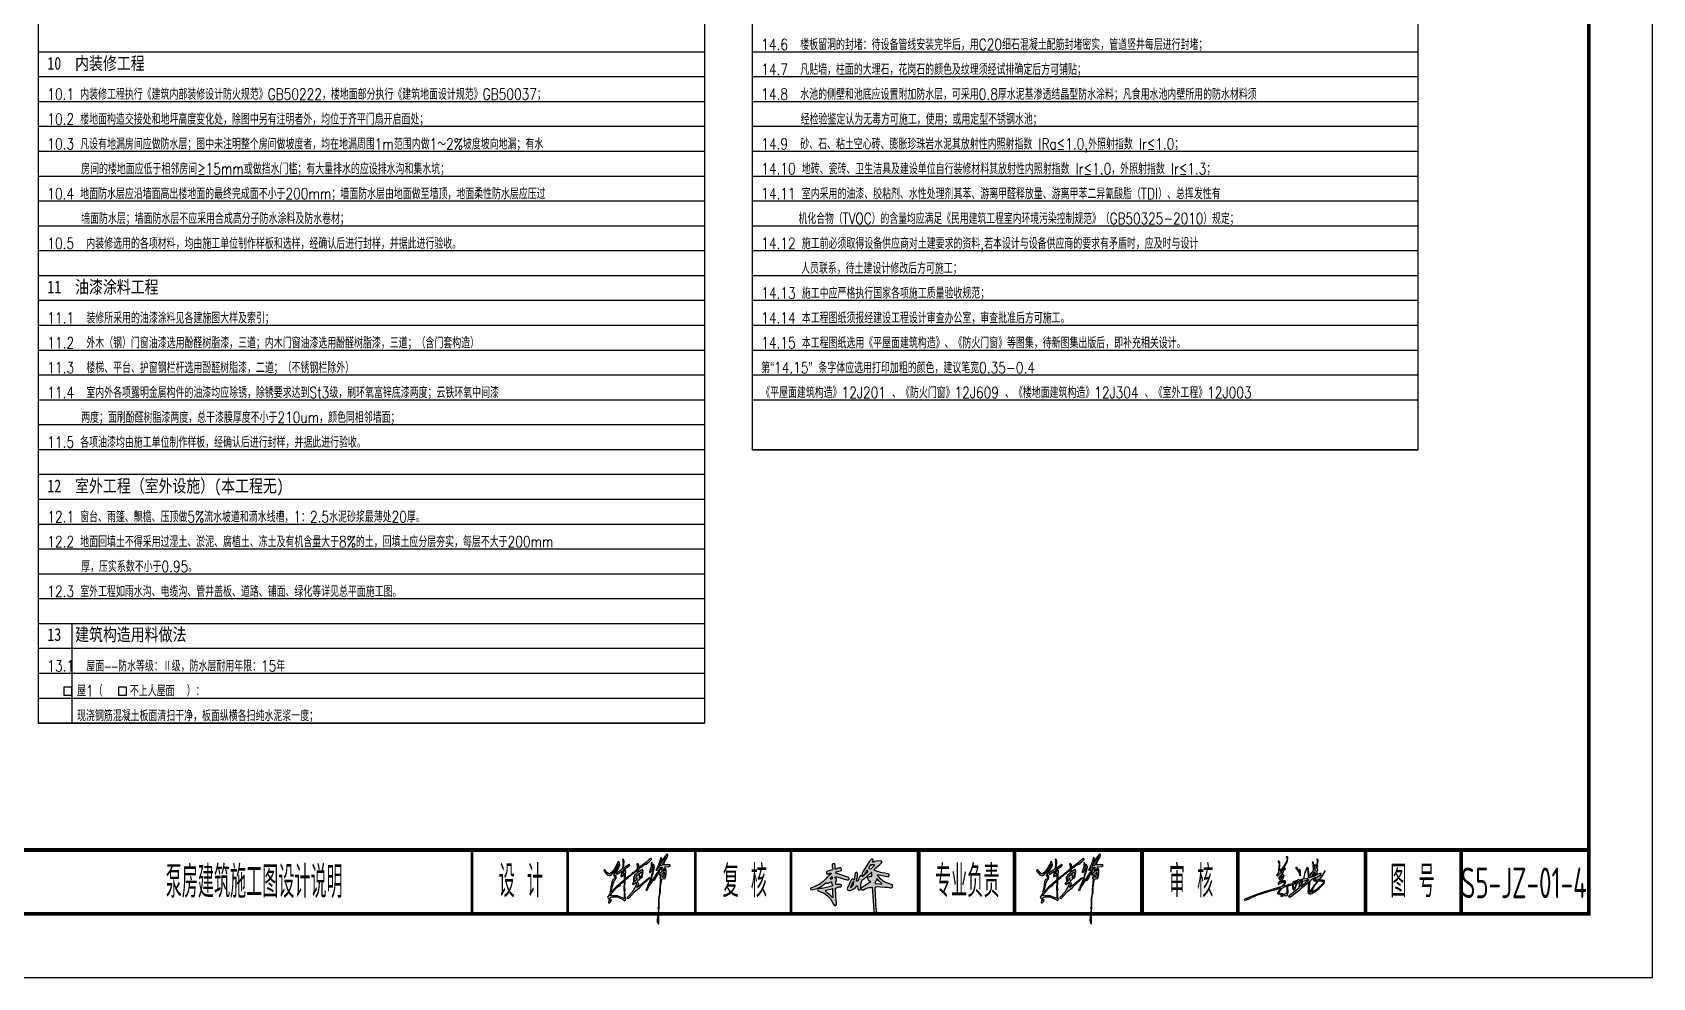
# Model space of a CAD drawing. Extents: x 45837 to 287007, y -98586 to 328021.
# Drawn here: x 62449 to 87837, y -39186 to -24374 of the extents above; entities that cross this region are included whole.
import ezdxf
from ezdxf.enums import TextEntityAlignment as Align

# ---------------------------------------------------------------- set-up
doc = ezdxf.new("R2010")
doc.units = 0
doc.header["$LTSCALE"] = 1000
doc.header["$MEASUREMENT"] = 0
for name, color, linetype in [('FHDI签名', 4, 'Continuous'), ('HIDE_B', 7, 'Continuous'), ('PUB_TEXT', 7, 'Continuous'), ('PUB_TITLE', 4, 'Continuous'), ('WALL', 9, 'Continuous'), ('图框', 7, 'Continuous'), ('ＦＨＤＩ', 4, 'Continuous')]:
    doc.layers.add(name, color=color, linetype=linetype)
doc.styles.add('HZTXT', font='SIMPLEX.shx', dxfattribs={"width": 0.8, "bigfont": 'gbhzfs.shx'})
doc.styles.get("Standard").update_dxf_attribs({"font": 'gbenor.shx', "bigfont": 'gbcbig.shx'})
doc.styles.add('STYLE4', font='SIMKAI.TTF', dxfattribs={"width": 0.8})

# ---------------------------------------------------------------- blocks, each defined once
blk = doc.blocks.new('dwe')
at = {"linetype": 'Continuous'}
h = blk.add_hatch(color=256, dxfattribs=at)
h.paths.add_polyline_path([(32168.211, 20455.517), (32168.241, 20455.539, -0.076928), (32168.279, 20455.581, 0.343108), (32168.261, 20455.634), (32168.259, 20455.641), (32168.098, 20455.626, 0.082763), (32168.019, 20455.601), (32167.999, 20455.601), (32167.999, 20455.631), (32168.009, 20455.631), (32168.009, 20455.681, 0.433644), (32167.913, 20455.649, -0.083988), (32167.883, 20455.609), (32167.683, 20455.289, 0.241959), (32167.666, 20455.209, 0.088677), (32167.692, 20455.188), (32167.728, 20455.205, 0.005615), (32167.732, 20455.206), (32167.753, 20455.259, 0.154483), (32167.799, 20455.331, -1.209197), (32167.826, 20455.284, -0.109257), (32167.801, 20455.257, -0.116079), (32167.732, 20455.206), (32167.724, 20455.186, 0.148804), (32167.689, 20455.151), (32167.659, 20455.151), (32167.656, 20455.159, 0.636863), (32167.601, 20455.159, 0.220295), (32167.554, 20455.063), (32167.509, 20455.001), (32167.489, 20455.001), (32167.489, 20455.061), (32167.503, 20455.09), (32167.519, 20455.141), (32167.519, 20455.251), (32167.506, 20455.259, 0.524003), (32167.444, 20455.25), (32167.434, 20455.191), (32167.409, 20455.041), (32167.389, 20455.041), (32167.386, 20455.049, 0.551868), (32167.326, 20455.044, 0.11852), (32167.275, 20454.953, 0.071169), (32167.244, 20454.872), (32167.226, 20454.844, 0.10155), (32167.204, 20454.793, 0.705859), (32167.28, 20454.707, 0.161527), (32167.499, 20454.851), (32167.519, 20454.851), (32167.524, 20454.772), (32167.541, 20454.744), (32167.549, 20454.731), (32167.599, 20454.731), (32167.609, 20454.751), (32167.639, 20454.751), (32167.649, 20454.731), (32167.709, 20454.731, -0.124355), (32167.928, 20454.806), (32167.979, 20454.811), (32168.014, 20454.241), (32168.024, 20454.042, 0.594077), (32168.096, 20454.014, 0.243104), (32168.119, 20454.081, -0.084195), (32168.094, 20454.301), (32168.084, 20454.631), (32168.074, 20454.731), (32168.069, 20454.731, -0.200858), (32168.089, 20454.831), (32168.369, 20454.816, -0.063439), (32168.549, 20454.791, 0.343108), (32168.601, 20454.809), (32168.609, 20454.811), (32168.609, 20454.881), (32168.397, 20454.957), (32168.381, 20454.965, -0.084673), (32168.261, 20455.054, 0.071442), (32168.234, 20455.076), (32168.191, 20455.124, -0.149027), (32168.139, 20455.201), (32168.199, 20455.201), (32168.449, 20455.151), (32168.489, 20455.151, -0.295923), (32168.509, 20455.171), (32168.509, 20455.221), (32168.368, 20455.256), (32168.29, 20455.266, -0.064135), (32168.087, 20455.327), (32168.039, 20455.341, -0.249173), (32168.071, 20455.399), (32168.086, 20455.414)])
h.paths.add_polyline_path([(32168.049, 20455.491), (32168.041, 20455.489), (32167.949, 20455.391), (32167.869, 20455.401), (32167.869, 20455.431), (32167.886, 20455.454), (32167.915, 20455.493), (32167.919, 20455.511), (32167.949, 20455.511), (32167.949, 20455.501), (32167.969, 20455.501), (32167.969, 20455.511), (32168.049, 20455.511)], flags=16)
h.paths.add_polyline_path([(32167.969, 20455.271), (32167.969, 20455.161), (32167.938, 20455.156, 0.064743), (32167.841, 20455.127, 0.693991), (32167.834, 20455.09), (32167.851, 20455.054), (32167.87, 20455.006), (32167.897, 20454.997), (32167.919, 20454.991), (32167.919, 20454.971, 0.179878), (32167.871, 20454.949), (32167.851, 20454.937), (32167.636, 20454.794), (32167.629, 20454.771), (32167.609, 20454.771), (32167.614, 20454.872), (32167.624, 20454.951, -0.325645), (32167.681, 20455.039), (32167.716, 20455.064), (32167.936, 20455.264), (32167.939, 20455.271)], flags=16)
h.paths.add_polyline_path([(32168.119, 20455.071, -0.181335), (32168.156, 20455.049), (32168.173, 20455.023), (32168.266, 20454.939), (32168.279, 20454.911), (32168.22, 20454.916), (32168.069, 20454.931), (32168.069, 20454.981, 0.293881)], flags=16)
h.paths.add_polyline_path([(32167.399, 20454.991), (32167.399, 20454.961), (32167.384, 20454.882, -0.295272), (32167.299, 20454.801), (32167.299, 20454.831, 0.067267), (32167.325, 20454.883), (32167.343, 20454.93, 0.163021), (32167.369, 20454.971), (32167.379, 20454.966), (32167.379, 20454.991)], flags=16)
h = blk.add_hatch(color=256, dxfattribs=at)
h.paths.add_polyline_path([(32166.859, 20455.021, 0.138813), (32166.844, 20455.08, 0.305012), (32166.819, 20455.091, -0.192582), (32166.829, 20455.151), (32167.178, 20455.047), (32167.179, 20455.041, 0.254771), (32167.259, 20455.061, 0.439902), (32167.211, 20455.125), (32166.866, 20455.239, 0.288836), (32166.829, 20455.251, -0.33185), (32166.89, 20455.307), (32166.978, 20455.326, 0.248777), (32167.013, 20455.359), (32167.019, 20455.361), (32167.019, 20455.391), (32167.006, 20455.399, 0.156902), (32166.949, 20455.421, -0.226549), (32166.938, 20455.406, 0.203273), (32166.849, 20455.381), (32166.819, 20455.381), (32166.814, 20455.442, 0.141014), (32166.799, 20455.551, 0.181335), (32166.719, 20455.531), (32166.719, 20455.441, -0.388078), (32166.731, 20455.359), (32166.62, 20455.327, 0.123602), (32166.566, 20455.304, 0.460019), (32166.549, 20455.231), (32166.619, 20455.231), (32166.649, 20455.251), (32166.689, 20455.251), (32166.689, 20455.231), (32166.656, 20455.204), (32166.631, 20455.179, -0.071068), (32166.566, 20455.124, -0.129017), (32166.191, 20454.837), (32166.039, 20454.781, 0.313509), (32166.056, 20454.739), (32166.059, 20454.731, 0.126518), (32166.277, 20454.786), (32166.297, 20454.795, 0.073631), (32166.529, 20454.951), (32166.569, 20454.951), (32166.569, 20454.941, 0.306384), (32166.63, 20454.957, 0.101225), (32166.689, 20454.981), (32166.709, 20454.981, 0.192884), (32166.729, 20454.881), (32166.729, 20454.851), (32166.711, 20454.847), (32166.409, 20454.771), (32166.289, 20454.771, -0.295923), (32166.269, 20454.751), (32166.269, 20454.701), (32166.39, 20454.656), (32166.417, 20454.647, -0.097505), (32166.536, 20454.569, -0.139219), (32166.756, 20454.289), (32166.799, 20454.241), (32166.839, 20454.241), (32166.859, 20454.271), (32166.859, 20454.331), (32166.844, 20454.36), (32166.829, 20454.781), (32166.857, 20454.795, -0.122446), (32166.998, 20454.826, 0.488889), (32166.999, 20454.901), (32166.839, 20454.891, -0.138685), (32166.834, 20454.962, -0.251793)])
h.paths.add_polyline_path([(32166.729, 20455.081), (32166.7, 20455.077), (32166.699, 20455.071), (32166.659, 20455.071), (32166.659, 20455.091, 0.200858), (32166.699, 20455.121), (32166.729, 20455.121)], flags=16)
h.paths.add_polyline_path([(32166.739, 20454.761), (32166.744, 20454.652), (32166.749, 20454.491, -0.10594), (32166.681, 20454.544), (32166.676, 20454.549), (32166.527, 20454.677), (32166.509, 20454.681), (32166.509, 20454.711, 0.075528), (32166.718, 20454.756)], flags=16)
at = {"color": 7, "linetype": 'Continuous'}
for points in [[(32167.692, 20455.188), (32167.728, 20455.205, 0.121773), (32167.801, 20455.257, 0.109257), (32167.826, 20455.284, 1.209197), (32167.799, 20455.331, -0.154483), (32167.753, 20455.259), (32167.724, 20455.186, 0.148804), (32167.689, 20455.151), (32167.659, 20455.151), (32167.656, 20455.159, 0.636863), (32167.601, 20455.159, 0.220295), (32167.554, 20455.063), (32167.509, 20455.001), (32167.489, 20455.001), (32167.489, 20455.061), (32167.503, 20455.09), (32167.519, 20455.141), (32167.519, 20455.251), (32167.506, 20455.259, 0.524003), (32167.444, 20455.25), (32167.434, 20455.191), (32167.409, 20455.041), (32167.389, 20455.041), (32167.386, 20455.049, 0.551868), (32167.326, 20455.044, 0.11852), (32167.275, 20454.953, 0.071169), (32167.244, 20454.872), (32167.226, 20454.844, 0.10155), (32167.204, 20454.793, 0.705859), (32167.28, 20454.707, 0.161527), (32167.499, 20454.851), (32167.519, 20454.851), (32167.524, 20454.772), (32167.541, 20454.744), (32167.549, 20454.731), (32167.599, 20454.731), (32167.609, 20454.751), (32167.639, 20454.751), (32167.649, 20454.731), (32167.709, 20454.731, -0.124355), (32167.928, 20454.806), (32167.979, 20454.811), (32168.014, 20454.241), (32168.024, 20454.042, 0.594077), (32168.096, 20454.014, 0.243104), (32168.119, 20454.081, -0.084195), (32168.094, 20454.301), (32168.084, 20454.631), (32168.074, 20454.731), (32168.069, 20454.731, -0.200858), (32168.089, 20454.831), (32168.369, 20454.816, -0.063439), (32168.549, 20454.791, 0.343108), (32168.601, 20454.809), (32168.609, 20454.811), (32168.609, 20454.881), (32168.397, 20454.957), (32168.381, 20454.965, -0.084673), (32168.261, 20455.054, 0.071442), (32168.234, 20455.076), (32168.191, 20455.124, -0.149027), (32168.139, 20455.201), (32168.199, 20455.201), (32168.449, 20455.151), (32168.489, 20455.151, -0.295923), (32168.509, 20455.171), (32168.509, 20455.221), (32168.368, 20455.256), (32168.29, 20455.266, -0.064135), (32168.087, 20455.327), (32168.039, 20455.341, -0.249173), (32168.071, 20455.399), (32168.086, 20455.414), (32168.211, 20455.517), (32168.241, 20455.539, -0.076928), (32168.279, 20455.581, 0.343108), (32168.261, 20455.634), (32168.259, 20455.641), (32168.098, 20455.626, 0.082763), (32168.019, 20455.601), (32167.999, 20455.601), (32167.999, 20455.631), (32168.009, 20455.631), (32168.009, 20455.681, 0.433644), (32167.913, 20455.649, -0.083988), (32167.883, 20455.609), (32167.683, 20455.289, 0.241959), (32167.666, 20455.209, 0.088677), (32167.692, 20455.188, 0.088677)], [(32167.379, 20454.966), (32167.369, 20454.971, -0.163021), (32167.343, 20454.93), (32167.325, 20454.883, -0.067267), (32167.299, 20454.831), (32167.299, 20454.801, 0.295272), (32167.384, 20454.882), (32167.399, 20454.961), (32167.399, 20454.991), (32167.379, 20454.991), (32167.379, 20454.966)]]:
    blk.add_lwpolyline(points, format="xyb", close=True, dxfattribs=at)
for points in [[(32166.289, 20454.771, -0.295923), (32166.269, 20454.751), (32166.269, 20454.701), (32166.39, 20454.656), (32166.417, 20454.647, -0.097505), (32166.536, 20454.569, -0.139219), (32166.756, 20454.289), (32166.799, 20454.241), (32166.839, 20454.241), (32166.859, 20454.271), (32166.859, 20454.331), (32166.844, 20454.36), (32166.829, 20454.781), (32166.857, 20454.795, -0.122446), (32166.998, 20454.826, 0.488889), (32166.999, 20454.901), (32166.839, 20454.891, -0.138685), (32166.834, 20454.962, -0.251793), (32166.859, 20455.021, 0.138813), (32166.844, 20455.08, 0.305012), (32166.819, 20455.091, -0.192582), (32166.829, 20455.151), (32167.178, 20455.047), (32167.179, 20455.041, 0.254771), (32167.259, 20455.061, 0.439902), (32167.211, 20455.125), (32166.866, 20455.239, 0.288836), (32166.829, 20455.251, -0.33185), (32166.89, 20455.307), (32166.978, 20455.326, 0.248777), (32167.013, 20455.359), (32167.019, 20455.361), (32167.019, 20455.391), (32167.006, 20455.399, 0.156902), (32166.949, 20455.421, -0.226549), (32166.938, 20455.406, 0.203273), (32166.849, 20455.381), (32166.819, 20455.381), (32166.814, 20455.442, 0.141014), (32166.799, 20455.551, 0.181335), (32166.719, 20455.531), (32166.719, 20455.441, -0.388078), (32166.731, 20455.359), (32166.62, 20455.327, 0.123602), (32166.566, 20455.304, 0.460019), (32166.549, 20455.231), (32166.619, 20455.231), (32166.649, 20455.251), (32166.689, 20455.251), (32166.689, 20455.231), (32166.656, 20455.204), (32166.631, 20455.179, -0.071068), (32166.566, 20455.124, -0.129017), (32166.191, 20454.837), (32166.039, 20454.781, 0.313509), (32166.056, 20454.739), (32166.059, 20454.731, 0.126518), (32166.277, 20454.786), (32166.297, 20454.795, 0.073631), (32166.529, 20454.951), (32166.569, 20454.951), (32166.569, 20454.941, 0.306384), (32166.63, 20454.957, 0.101225), (32166.689, 20454.981), (32166.709, 20454.981, 0.192884), (32166.729, 20454.881), (32166.729, 20454.851), (32166.711, 20454.847), (32166.409, 20454.771), (32166.289, 20454.771), (32166.279, 20454.781)], [(32166.699, 20455.071), (32166.7, 20455.077), (32166.729, 20455.081), (32166.729, 20455.121), (32166.699, 20455.121, -0.200858), (32166.659, 20455.091), (32166.659, 20455.071), (32166.699, 20455.071)], [(32167.629, 20454.771), (32167.636, 20454.794), (32167.851, 20454.937), (32167.871, 20454.949, -0.179878), (32167.919, 20454.971), (32167.919, 20454.991), (32167.897, 20454.997), (32167.87, 20455.006), (32167.851, 20455.054), (32167.834, 20455.09, -0.693991), (32167.841, 20455.127, -0.064743), (32167.938, 20455.156), (32167.969, 20455.161), (32167.969, 20455.271), (32167.939, 20455.271), (32167.936, 20455.264), (32167.716, 20455.064), (32167.681, 20455.039, 0.325645), (32167.624, 20454.951), (32167.614, 20454.872), (32167.609, 20454.771), (32167.629, 20454.771)], [(32168.279, 20454.911), (32168.266, 20454.939), (32168.173, 20455.023), (32168.156, 20455.049, 0.181335), (32168.119, 20455.071, -0.293881), (32168.069, 20454.981), (32168.069, 20454.931), (32168.22, 20454.916), (32168.279, 20454.911)], [(32166.749, 20454.491), (32166.744, 20454.652), (32166.739, 20454.761), (32166.718, 20454.756, -0.075528), (32166.509, 20454.711), (32166.509, 20454.681), (32166.527, 20454.677), (32166.676, 20454.549), (32166.681, 20454.544, 0.10594), (32166.749, 20454.491)]]:
    blk.add_lwpolyline(points, format="xyb", dxfattribs=at)
blk.add_lwpolyline([(32167.949, 20455.391), (32168.041, 20455.489), (32168.049, 20455.491), (32168.049, 20455.511), (32167.969, 20455.511), (32167.969, 20455.501), (32167.949, 20455.501), (32167.949, 20455.511), (32167.919, 20455.511), (32167.915, 20455.493), (32167.886, 20455.454), (32167.869, 20455.431), (32167.869, 20455.401), (32167.949, 20455.391)], dxfattribs=at)
blk = doc.blocks.new('chf')
at = {"linetype": 'Continuous'}
h = blk.add_hatch(color=4, dxfattribs=at)
h.paths.add_polyline_path([(283, 254), (289, 260), (293, 268), (292, 278), (288, 281), (286, 285), (288, 291), (301, 310), (310, 331), (309, 343), (305, 349), (301, 347), (298, 338), (292, 329), (282, 309), (279, 307), (272, 296), (261, 288), (256, 289), (250, 293), (236, 309), (233, 308), (232, 303), (248, 284), (256, 280), (263, 280), (269, 284), (286, 306), (304, 336), (298, 317), (284, 296), (279, 281), (286, 272), (286, 267), (284, 264), (276, 261), (271, 247), (267, 225), (267, 216), (265, 212), (261, 191), (250, 174), (252, 171), (258, 170), (255, 150), (255, 147), (258, 145), (265, 152), (270, 160), (266, 162), (264, 158), (262, 159), (264, 173), (276, 176), (298, 175), (323, 165), (334, 158), (336, 158), (340, 163), (337, 173), (337, 188), (335, 198), (336, 210), (334, 231), (336, 238), (336, 255), (341, 263), (351, 270), (356, 276), (363, 279), (377, 292), (384, 296), (387, 300), (396, 304), (396, 292), (383, 280), (383, 273), (379, 273), (377, 270), (378, 248), (373, 241), (373, 237), (377, 236), (391, 248), (390, 233), (371, 199), (346, 172), (346, 167), (355, 169), (361, 175), (364, 181), (385, 203), (406, 220), (420, 235), (423, 236), (449, 260), (452, 265), (450, 266), (411, 233), (394, 221), (403, 238), (401, 244), (396, 242), (398, 254), (401, 258), (403, 258), (414, 268), (416, 267), (419, 270), (419, 273), (422, 278), (421, 283), (423, 286), (424, 302), (421, 310), (419, 310), (402, 296), (401, 304), (403, 310), (410, 319), (419, 322), (425, 330), (435, 336), (439, 336), (454, 347), (465, 358), (464, 363), (463, 364), (458, 362), (436, 342), (403, 317), (403, 333), (398, 339), (394, 336), (396, 325), (396, 312), (380, 299), (376, 294), (373, 294), (359, 281), (337, 264), (340, 301), (338, 308), (335, 309), (323, 288), (326, 305), (331, 311), (353, 325), (359, 332), (356, 334), (334, 320), (332, 317), (327, 316), (329, 320), (331, 348), (330, 357), (327, 361), (325, 361), (323, 358), (325, 350), (325, 328), (322, 312), (297, 295), (294, 291), (294, 288), (296, 286), (299, 286), (301, 289), (319, 301), (317, 281), (315, 278), (315, 276), (318, 275), (326, 281), (329, 286), (329, 290), (332, 291), (331, 258), (292, 224), (270, 201), (268, 202), (269, 209), (273, 217), (272, 220), (278, 236), (278, 245), (282, 249)])
h.paths.add_polyline_path([(297, 223), (304, 227), (313, 235), (313, 237), (318, 243), (329, 251), (331, 250), (330, 213), (332, 197), (332, 167), (299, 181), (265, 181), (268, 190), (286, 210), (287, 213)], flags=16)
h.paths.add_polyline_path([(382, 251), (383, 264), (386, 268), (389, 269), (393, 269), (393, 261)], flags=16)
h.paths.add_polyline_path([(390, 277), (394, 281), (395, 281), (395, 279), (392, 276)], flags=16)
h.paths.add_polyline_path([(402, 280), (402, 287), (416, 298), (417, 298), (418, 296), (416, 278), (408, 269), (406, 269), (409, 275), (409, 280), (407, 282)], flags=16)
h.paths.add_polyline_path([(508, 291), (506, 291), (501, 285), (503, 282), (513, 285), (512, 279), (506, 270), (506, 266), (510, 264), (505, 209), (505, 193), (503, 188), (503, 180), (501, 176), (502, 171), (500, 166), (499, 129), (497, 121), (499, 112), (497, 93), (498, 83), (495, 80), (493, 63), (494, 51), (499, 43), (501, 44), (501, 98), (503, 132), (503, 159), (505, 180), (509, 199), (510, 223), (516, 262), (525, 265), (530, 264), (534, 270), (537, 283), (537, 305), (530, 322), (551, 324), (559, 328), (556, 332), (524, 332), (533, 354), (544, 372), (546, 379), (544, 385), (542, 386), (530, 373), (511, 345), (510, 347), (513, 352), (513, 356), (515, 358), (516, 363), (512, 369), (509, 366), (508, 356), (499, 332), (486, 306), (490, 304), (495, 309), (503, 325), (506, 321), (510, 321), (498, 297), (494, 292), (493, 294), (490, 292), (487, 283), (477, 269), (479, 267), (483, 271), (477, 258), (478, 255), (481, 257), (504, 302), (507, 305), (515, 321), (517, 321), (515, 297)])
h.paths.add_polyline_path([(520, 290), (526, 295), (527, 296), (527, 293), (519, 286)], flags=16)
h.paths.add_polyline_path([(523, 301), (526, 313), (527, 314), (530, 307), (526, 302)], flags=16)
h.paths.add_polyline_path([(530, 289), (532, 289), (531, 275), (528, 272), (517, 272), (521, 279), (526, 283)], flags=16)
h.paths.add_polyline_path([(507, 328), (507, 332), (517, 345), (524, 359), (535, 371), (536, 372), (524, 343), (518, 333), (514, 330)], flags=16)
h.paths.add_polyline_path([(467, 317), (469, 325), (468, 343), (466, 344), (464, 342), (464, 323), (459, 310), (456, 299), (456, 296), (458, 294), (464, 300), (471, 315), (475, 320), (472, 302), (465, 282), (463, 269), (457, 256), (457, 251), (451, 240), (451, 236), (448, 233), (442, 217), (438, 211), (439, 207), (446, 212), (454, 228), (478, 264), (477, 268), (458, 243), (459, 250), (465, 263), (470, 282), (474, 290), (474, 295), (476, 298), (481, 321), (479, 331), (476, 334), (474, 334), (469, 319)])
h.paths.add_polyline_path([(499, 304), (498, 305), (496, 303), (497, 301)], flags=17)
h.paths.add_polyline_path([(457, 269), (455, 270), (452, 266), (454, 265)], flags=17)
at = {"color": 4, "linetype": 'Continuous', "elevation": 15644317}
for points in [[(464, 363), (463, 364), (458, 362), (436, 342), (403, 317), (403, 333), (398, 339), (394, 336), (396, 325), (396, 312), (380, 299), (376, 294), (373, 294), (359, 281), (337, 264), (340, 301), (338, 308), (335, 309), (323, 288), (326, 305), (331, 311), (353, 325), (359, 332), (356, 334), (334, 320), (332, 317), (327, 316), (329, 320), (331, 348), (330, 357), (327, 361), (325, 361), (323, 358), (325, 350), (325, 328), (322, 312), (297, 295), (294, 291), (294, 288), (296, 286), (299, 286), (301, 289), (319, 301), (317, 281), (315, 278), (315, 276), (318, 275), (326, 281), (329, 286), (329, 290), (332, 291), (331, 258), (292, 224), (270, 201), (268, 202), (269, 209), (273, 217), (272, 220), (278, 236), (278, 245), (282, 249), (283, 254), (289, 260), (293, 268), (292, 278), (288, 281), (286, 285), (288, 291), (301, 310), (310, 331), (309, 343), (305, 349), (301, 347), (298, 338), (292, 329), (282, 309), (279, 307), (272, 296), (261, 288), (256, 289), (250, 293), (236, 309), (233, 308), (232, 303), (248, 284), (256, 280), (263, 280), (269, 284), (286, 306), (304, 336), (298, 317), (284, 296), (279, 281), (286, 272), (286, 267), (284, 264), (276, 261), (271, 247), (267, 225), (267, 216), (265, 212), (261, 191), (250, 174), (252, 171), (258, 170), (255, 150), (255, 147), (258, 145), (265, 152), (270, 160), (266, 162), (264, 158), (262, 159), (264, 173), (276, 176), (298, 175), (323, 165), (334, 158), (336, 158), (340, 163), (337, 173), (337, 188), (335, 198), (336, 210), (334, 231), (336, 238), (336, 255), (341, 263), (351, 270), (356, 276), (363, 279), (377, 292), (384, 296), (387, 300), (396, 304), (396, 292), (383, 280), (383, 273), (379, 273), (377, 270), (378, 248), (373, 241), (373, 237), (377, 236), (391, 248), (390, 233), (371, 199), (346, 172), (346, 167), (355, 169), (361, 175), (364, 181), (385, 203), (406, 220), (420, 235), (423, 236), (449, 260), (452, 265), (450, 266), (411, 233), (394, 221), (403, 238), (401, 244), (396, 242), (398, 254), (401, 258), (403, 258), (414, 268), (416, 267), (419, 270), (419, 273), (422, 278), (421, 283), (423, 286), (424, 302), (421, 310), (419, 310), (402, 296), (401, 304), (403, 310), (410, 319), (419, 322), (425, 330), (435, 336), (439, 336), (454, 347), (465, 358), (464, 363)], [(468, 343), (466, 344), (464, 342), (464, 323), (459, 310), (456, 299), (456, 296), (458, 294), (464, 300), (471, 315), (475, 320), (472, 302), (465, 282), (463, 269), (457, 256), (457, 251), (451, 240), (451, 236), (448, 233), (442, 217), (438, 211), (439, 207), (446, 212), (454, 228), (478, 264), (477, 268), (458, 243), (459, 250), (465, 263), (470, 282), (474, 290), (474, 295), (476, 298), (481, 321), (479, 331), (476, 334), (474, 334), (469, 319), (467, 317), (469, 325), (468, 343)], [(544, 385), (542, 386), (530, 373), (511, 345), (510, 347), (513, 352), (513, 356), (515, 358), (516, 363), (512, 369), (509, 366), (508, 356), (499, 332), (486, 306), (490, 304), (495, 309), (503, 325), (506, 321), (510, 321), (498, 297), (494, 292), (493, 294), (490, 292), (487, 283), (477, 269), (479, 267), (483, 271), (477, 258), (478, 255), (481, 257), (504, 302), (507, 305), (515, 321), (517, 321), (515, 297), (508, 291), (506, 291), (501, 285), (503, 282), (513, 285), (512, 279), (506, 270), (506, 266), (510, 264), (505, 209), (505, 193), (503, 188), (503, 180), (501, 176), (502, 171), (500, 166), (499, 129), (497, 121), (499, 112), (497, 93), (498, 83), (495, 80), (493, 63), (494, 51), (499, 43), (501, 44), (501, 98), (503, 132), (503, 159), (505, 180), (509, 199), (510, 223), (516, 262), (525, 265), (530, 264), (534, 270), (537, 283), (537, 305), (530, 322), (551, 324), (559, 328), (556, 332), (524, 332), (533, 354), (544, 372), (546, 379), (544, 385)], [(535, 371), (536, 372), (524, 343), (518, 333), (514, 330), (507, 328), (507, 332), (517, 345), (524, 359), (535, 371)], [(329, 251), (331, 250), (330, 213), (332, 197), (332, 167), (299, 181), (265, 181), (268, 190), (286, 210), (287, 213), (297, 223), (304, 227), (313, 235), (313, 237), (318, 243), (329, 251)], [(389, 269), (393, 269), (393, 261), (382, 251), (383, 264), (386, 268), (389, 269)], [(394, 281), (395, 281), (395, 279), (392, 276), (390, 277), (394, 281)], [(416, 298), (417, 298), (418, 296), (416, 278), (408, 269), (406, 269), (409, 275), (409, 280), (407, 282), (402, 280), (402, 287), (416, 298)], [(457, 269), (455, 270), (452, 266), (454, 265), (457, 269)], [(499, 304), (498, 305), (496, 303), (497, 301), (499, 304)], [(530, 289), (532, 289), (531, 275), (528, 272), (517, 272), (521, 279), (526, 283), (530, 289)], [(526, 295), (527, 296), (527, 293), (519, 286), (520, 290), (526, 295)], [(526, 313), (527, 314), (530, 307), (526, 302), (523, 301), (526, 313)]]:
    blk.add_lwpolyline(points, dxfattribs=at)
blk = doc.blocks.new('jld')
at = {"linetype": 'Continuous'}
h = blk.add_hatch(color=4, dxfattribs=at)
h.paths.add_polyline_path([(424, 218), (427, 222), (431, 224), (440, 225), (442, 227), (467, 233), (475, 237), (481, 237), (485, 240), (489, 240), (494, 243), (503, 245), (505, 240), (504, 220), (506, 206), (514, 198), (517, 199), (524, 206), (532, 221), (533, 228), (543, 257), (550, 259), (552, 261), (559, 262), (561, 256), (561, 240), (559, 228), (560, 214), (499, 163), (476, 149), (470, 142), (471, 138), (475, 135), (486, 139), (538, 178), (540, 178), (561, 196), (569, 200), (577, 210), (639, 264), (640, 198), (638, 187), (639, 167), (642, 164), (644, 164), (649, 170), (652, 207), (652, 234), (654, 243), (656, 272), (659, 281), (664, 286), (666, 286), (677, 295), (689, 301), (692, 304), (707, 309), (689, 291), (687, 288), (687, 282), (695, 276), (710, 273), (715, 274), (718, 273), (718, 271), (714, 268), (710, 261), (685, 231), (653, 180), (652, 167), (655, 162), (657, 162), (659, 167), (662, 164), (671, 167), (707, 188), (735, 210), (767, 242), (779, 258), (783, 267), (783, 274), (779, 279), (766, 284), (740, 284), (739, 288), (765, 322), (789, 360), (789, 367), (764, 329), (735, 292), (724, 282), (701, 283), (697, 287), (711, 301), (717, 304), (723, 311), (747, 329), (754, 338), (753, 342), (742, 342), (712, 329), (695, 318), (692, 318), (688, 315), (681, 315), (689, 325), (705, 341), (712, 336), (718, 341), (718, 359), (724, 371), (724, 377), (720, 381), (722, 399), (725, 406), (721, 416), (724, 443), (731, 456), (725, 461), (719, 469), (715, 467), (715, 464), (718, 461), (720, 454), (717, 449), (714, 418), (703, 415), (694, 407), (696, 418), (695, 419), (693, 417), (690, 405), (686, 438), (684, 441), (679, 442), (676, 433), (678, 433), (683, 419), (683, 414), (681, 410), (683, 378), (680, 361), (677, 353), (658, 336), (657, 333), (651, 328), (651, 326), (654, 323), (657, 323), (670, 337), (673, 339), (676, 338), (679, 323), (667, 309), (661, 307), (658, 310), (653, 304), (649, 303), (647, 319), (647, 351), (642, 380), (639, 387), (634, 392), (631, 392), (628, 389), (611, 349), (601, 310), (598, 304), (598, 300), (593, 291), (580, 289), (576, 286), (563, 284), (558, 289), (554, 289), (545, 280), (509, 269), (506, 265), (505, 255), (501, 252), (472, 244), (463, 240), (426, 231), (433, 241), (443, 262), (442, 271), (435, 277), (423, 277), (398, 265), (405, 274), (410, 276), (414, 280), (414, 286), (428, 310), (430, 323), (426, 330), (419, 332), (420, 344), (429, 369), (442, 382), (442, 384), (438, 387), (432, 385), (419, 375), (415, 367), (400, 356), (421, 382), (439, 408), (442, 416), (450, 428), (450, 432), (456, 441), (464, 472), (464, 483), (458, 489), (456, 490), (448, 483), (449, 481), (454, 482), (457, 478), (457, 470), (450, 447), (435, 416), (420, 393), (405, 376), (405, 381), (401, 380), (390, 363), (391, 383), (394, 402), (394, 420), (391, 423), (388, 422), (385, 412), (385, 394), (382, 374), (383, 349), (366, 331), (364, 323), (369, 320), (380, 327), (411, 355), (414, 356), (408, 329), (396, 321), (385, 308), (384, 303), (387, 294), (399, 279), (379, 256), (378, 252), (380, 249), (385, 248), (417, 266), (425, 269), (433, 269), (435, 266), (434, 259), (418, 233), (412, 227), (382, 218), (378, 218), (363, 212), (345, 208), (308, 195), (269, 185), (198, 161), (110, 125), (104, 124), (98, 120), (89, 117), (87, 115), (87, 111), (89, 109), (102, 111), (115, 117), (124, 118), (131, 127), (143, 130), (148, 134), (164, 139), (192, 152), (231, 163), (247, 170), (267, 175), (278, 180), (307, 187), (311, 190), (314, 189), (319, 192), (323, 192), (335, 197), (340, 197), (345, 200), (351, 200), (356, 203), (361, 203), (372, 208), (378, 208), (382, 211), (403, 215), (382, 185), (372, 174), (372, 170), (376, 165), (394, 162), (418, 155), (418, 153), (411, 152), (404, 149), (402, 147), (403, 145), (413, 145), (421, 148), (424, 147), (433, 149), (449, 146), (456, 151), (459, 157), (460, 166), (465, 173), (467, 186), (462, 223), (459, 226), (455, 224), (455, 196), (453, 192), (454, 184), (452, 180), (452, 173), (447, 167), (434, 159), (421, 162), (386, 174), (385, 177), (410, 211), (416, 216)])
h.paths.add_polyline_path([(404, 293), (398, 300), (397, 306), (406, 318), (407, 318), (406, 299)], flags=16)
h.paths.add_polyline_path([(415, 302), (415, 319), (419, 322), (421, 322), (422, 313)], flags=16)
h.paths.add_polyline_path([(512, 234), (515, 249), (531, 253), (534, 255), (536, 254), (529, 233), (515, 209), (512, 217)], flags=16)
h.paths.add_polyline_path([(515, 258), (517, 263), (520, 263), (539, 271), (542, 271), (538, 264), (523, 259)], flags=16)
h.paths.add_polyline_path([(547, 268), (550, 274), (555, 275), (557, 274), (556, 270)], flags=16)
h.paths.add_polyline_path([(568, 227), (568, 264), (585, 271), (587, 270), (585, 261), (572, 231)], flags=16)
h.paths.add_polyline_path([(568, 274), (572, 275), (589, 281), (590, 283), (586, 283), (580, 280), (568, 278)], flags=17)
h.paths.add_polyline_path([(578, 229), (589, 257), (589, 261), (596, 275), (619, 281), (637, 288), (640, 288), (640, 280), (635, 274), (580, 229)], flags=16)
h.paths.add_polyline_path([(601, 292), (604, 308), (615, 347), (617, 349), (621, 362), (630, 381), (633, 379), (638, 366), (640, 302), (634, 299)], flags=16)
h.paths.add_polyline_path([(648, 243), (649, 244), (649, 241)], flags=16)
h.paths.add_polyline_path([(649, 248), (648, 269), (651, 275), (652, 275), (651, 255)], flags=16)
h.paths.add_polyline_path([(670, 179), (671, 184), (684, 210), (685, 218), (705, 246), (729, 275), (754, 276), (756, 275), (768, 275), (772, 274), (775, 271), (773, 264), (760, 246), (741, 226), (717, 206), (688, 186), (676, 180)], flags=16)
h.paths.add_polyline_path([(688, 334), (689, 350), (694, 356), (696, 356), (699, 348)], flags=16)
h.paths.add_polyline_path([(691, 369), (692, 370), (692, 368)], flags=16)
h.paths.add_polyline_path([(699, 376), (696, 386), (698, 398), (702, 405), (710, 409), (712, 409), (713, 410), (715, 408), (710, 388)], flags=16)
h.paths.add_polyline_path([(706, 363), (709, 366), (710, 367), (710, 364), (707, 361)], flags=16)
h.paths.add_polyline_path([(391, 444), (387, 449), (386, 450), (380, 449), (380, 437), (384, 437), (388, 429), (391, 427), (395, 432)], flags=17)
h.paths.add_polyline_path([(543, 391), (539, 394), (538, 395), (533, 393), (532, 386), (544, 374), (555, 356), (560, 351), (563, 351), (564, 354), (558, 365), (557, 370)], flags=17)
h.paths.add_polyline_path([(571, 371), (569, 374), (568, 375), (563, 375), (561, 373), (560, 367), (568, 349), (570, 348), (572, 351), (573, 360)], flags=17)
h.paths.add_polyline_path([(574, 340), (571, 344), (569, 340), (566, 346), (564, 347), (562, 345), (566, 327), (571, 321), (574, 324)], flags=17)
at = {"color": 4, "linetype": 'Continuous', "elevation": 15634200}
for points in [[(458, 489), (456, 490), (448, 483), (449, 481), (454, 482), (457, 478), (457, 470), (450, 447), (435, 416), (420, 393), (405, 376), (405, 381), (401, 380), (390, 363), (391, 383), (394, 402), (394, 420), (391, 423), (388, 422), (385, 412), (385, 394), (382, 374), (383, 349), (366, 331), (364, 323), (369, 320), (380, 327), (411, 355), (414, 356), (408, 329), (396, 321), (385, 308), (384, 303), (387, 294), (399, 279), (379, 256), (378, 252), (380, 249), (385, 248), (417, 266), (425, 269), (433, 269), (435, 266), (434, 259), (418, 233), (412, 227), (382, 218), (378, 218), (363, 212), (345, 208), (308, 195), (269, 185), (198, 161), (110, 125), (104, 124), (98, 120), (89, 117), (87, 115), (87, 111), (89, 109), (102, 111), (115, 117), (124, 118), (131, 127), (143, 130), (148, 134), (164, 139), (192, 152), (231, 163), (247, 170), (267, 175), (278, 180), (307, 187), (311, 190), (314, 189), (319, 192), (323, 192), (335, 197), (340, 197), (345, 200), (351, 200), (356, 203), (361, 203), (372, 208), (378, 208), (382, 211), (403, 215), (382, 185), (372, 174), (372, 170), (376, 165), (394, 162), (418, 155), (418, 153), (411, 152), (404, 149), (402, 147), (403, 145), (413, 145), (421, 148), (424, 147), (433, 149), (449, 146), (456, 151), (459, 157), (460, 166), (465, 173), (467, 186), (462, 223), (459, 226), (455, 224), (455, 196), (453, 192), (454, 184), (452, 180), (452, 173), (447, 167), (434, 159), (421, 162), (386, 174), (385, 177), (410, 211), (416, 216), (424, 218), (427, 222), (431, 224), (440, 225), (442, 227), (467, 233), (475, 237), (481, 237), (485, 240), (489, 240), (494, 243), (503, 245), (505, 240), (504, 220), (506, 206), (514, 198), (517, 199), (524, 206), (532, 221), (533, 228), (543, 257), (550, 259), (552, 261), (559, 262), (561, 256), (561, 240), (559, 228), (560, 214), (499, 163), (476, 149), (470, 142), (471, 138), (475, 135), (486, 139), (538, 178), (540, 178), (561, 196), (569, 200), (577, 210), (639, 264), (640, 198), (638, 187), (639, 167), (642, 164), (644, 164), (649, 170), (652, 207), (652, 234), (654, 243), (656, 272), (659, 281), (664, 286), (666, 286), (677, 295), (689, 301), (692, 304), (707, 309), (689, 291), (687, 288), (687, 282), (695, 276), (710, 273), (715, 274), (718, 273), (718, 271), (714, 268), (710, 261), (685, 231), (653, 180), (652, 167), (655, 162), (657, 162), (659, 167), (662, 164), (671, 167), (707, 188), (735, 210), (767, 242), (779, 258), (783, 267), (783, 274), (779, 279), (766, 284), (740, 284), (739, 288), (765, 322), (789, 360), (789, 367), (764, 329), (735, 292), (724, 282), (701, 283), (697, 287), (711, 301), (717, 304), (723, 311), (747, 329), (754, 338), (753, 342), (742, 342), (712, 329), (695, 318), (692, 318), (688, 315), (681, 315), (689, 325), (705, 341), (712, 336), (718, 341), (718, 359), (724, 371), (724, 377), (720, 381), (722, 399), (725, 406), (721, 416), (724, 443), (731, 456), (725, 461), (719, 469), (715, 467), (715, 464), (718, 461), (720, 454), (717, 449), (714, 418), (703, 415), (694, 407), (696, 418), (695, 419), (693, 417), (690, 405), (686, 438), (684, 441), (679, 442), (676, 433), (678, 433), (683, 419), (683, 414), (681, 410), (683, 378), (680, 361), (677, 353), (658, 336), (657, 333), (651, 328), (651, 326), (654, 323), (657, 323), (670, 337), (673, 339), (676, 338), (679, 323), (667, 309), (661, 307), (658, 310), (653, 304), (649, 303), (647, 319), (647, 351), (642, 380), (639, 387), (634, 392), (631, 392), (628, 389), (611, 349), (601, 310), (598, 304), (598, 300), (593, 291), (580, 289), (576, 286), (563, 284), (558, 289), (554, 289), (545, 280), (509, 269), (506, 265), (505, 255), (501, 252), (472, 244), (463, 240), (426, 231), (433, 241), (443, 262), (442, 271), (435, 277), (423, 277), (398, 265), (405, 274), (410, 276), (414, 280), (414, 286), (428, 310), (430, 323), (426, 330), (419, 332), (420, 344), (429, 369), (442, 382), (442, 384), (438, 387), (432, 385), (419, 375), (415, 367), (400, 356), (421, 382), (439, 408), (442, 416), (450, 428), (450, 432), (456, 441), (464, 472), (464, 483), (458, 489)], [(387, 449), (386, 450), (380, 449), (380, 437), (384, 437), (388, 429), (391, 427), (395, 432), (391, 444), (387, 449)], [(676, 428), (675, 429), (675, 427), (676, 428)], [(406, 318), (407, 318), (406, 299), (404, 293), (398, 300), (397, 306), (406, 318)], [(419, 322), (421, 322), (422, 313), (415, 302), (415, 319), (419, 322)], [(539, 394), (538, 395), (533, 393), (532, 386), (544, 374), (555, 356), (560, 351), (563, 351), (564, 354), (558, 365), (557, 370), (543, 391), (539, 394)], [(569, 374), (568, 375), (563, 375), (561, 373), (560, 367), (568, 349), (570, 348), (572, 351), (573, 360), (571, 371), (569, 374)], [(566, 346), (564, 347), (562, 345), (566, 327), (571, 321), (574, 324), (574, 340), (571, 344), (569, 340), (566, 346)], [(586, 283), (590, 283), (589, 281), (572, 275), (568, 274), (568, 278), (580, 280), (586, 283)], [(637, 288), (640, 288), (640, 280), (635, 274), (580, 229), (578, 229), (589, 257), (589, 261), (596, 275), (619, 281), (637, 288)], [(630, 381), (633, 379), (638, 366), (640, 302), (634, 299), (601, 292), (604, 308), (615, 347), (617, 349), (621, 362), (630, 381)], [(660, 313), (659, 314), (659, 312), (660, 313)], [(694, 356), (696, 356), (699, 348), (688, 334), (689, 350), (694, 356)], [(691, 369), (692, 370), (692, 368), (691, 369)], [(710, 409), (712, 409), (713, 410), (715, 408), (710, 388), (699, 376), (696, 386), (698, 398), (702, 405), (710, 409)], [(709, 366), (710, 367), (710, 364), (707, 361), (706, 363), (709, 366)], [(400, 146), (399, 147), (399, 144), (400, 146)], [(534, 255), (536, 254), (529, 233), (515, 209), (512, 217), (512, 234), (515, 249), (531, 253), (534, 255)], [(539, 271), (542, 271), (538, 264), (523, 259), (515, 258), (517, 263), (520, 263), (539, 271)], [(555, 275), (557, 274), (556, 270), (547, 268), (550, 274), (555, 275)], [(585, 271), (587, 270), (585, 261), (572, 231), (568, 227), (568, 264), (585, 271)], [(651, 275), (652, 275), (651, 255), (649, 248), (648, 269), (651, 275)], [(648, 243), (649, 244), (649, 241), (648, 243)], [(754, 276), (756, 275), (768, 275), (772, 274), (775, 271), (773, 264), (760, 246), (741, 226), (717, 206), (688, 186), (676, 180), (670, 179), (671, 184), (684, 210), (685, 218), (705, 246), (729, 275), (754, 276)]]:
    blk.add_lwpolyline(points, dxfattribs=at)

msp = doc.modelspace()

# ---------------------------------------------------------------- linework, layer by layer
at = {"layer": 'Defpoints', "color": 8}
for p, q in [((72978.7, -24682.2), (62541.1, -24682.2)), ((84165.4, -24682.2), (73727.8, -24682.2)), ((72978.7, -25071.7), (62541.1, -25071.7)), ((84165.4, -25071.7), (73727.8, -25071.7)), ((72978.7, -25461.2), (62541.1, -25461.2)), ((84165.4, -25461.2), (73727.8, -25461.2)), ((72978.7, -25850.8), (62541.1, -25850.8)), ((84165.4, -25850.8), (73727.8, -25850.8)), ((72978.7, -26240.3), (62541.1, -26240.3)), ((84165.4, -26240.3), (73727.8, -26240.3)), ((72978.7, -26629.9), (62541.1, -26629.9)), ((84165.4, -26629.9), (73727.8, -26629.9)), ((72978.7, -27019.4), (62541.1, -27019.4)), ((84165.4, -27019.4), (73727.8, -27019.4)), ((72978.7, -27408.9), (62541.1, -27408.9)), ((84165.4, -27408.9), (73727.8, -27408.9)), ((72978.7, -27798.5), (62541.1, -27798.5)), ((84165.4, -27798.5), (73727.8, -27798.5)), ((84165.4, -28188), (73727.8, -28188)), ((72978.7, -28577.5), (62541.1, -28577.5)), ((84165.4, -28577.5), (73727.8, -28577.5)), ((72978.7, -28967.1), (62541.1, -28967.1)), ((84165.4, -28967.1), (73727.8, -28967.1)), ((72978.7, -29356.6), (62541.1, -29356.6)), ((84165.4, -29356.6), (73727.8, -29356.6)), ((72978.7, -29746.1), (62541.1, -29746.1)), ((84165.4, -29746.1), (73727.8, -29746.1)), ((72978.7, -30135.7), (62541.1, -30135.7)), ((84165.4, -30135.7), (73727.8, -30135.7)), ((72978.7, -30525.2), (62541.1, -30525.2)), ((72978.7, -30914.8), (62541.1, -30914.8)), ((84165.4, -30914.8), (73727.8, -30914.8)), ((72978.7, -31304.3), (62541.1, -31304.3)), ((72978.7, -31693.8), (62541.1, -31693.8)), ((72978.7, -32083.4), (62541.1, -32083.4)), ((72978.7, -32472.9), (62541.1, -32472.9)), ((72978.7, -32862.4), (62541.1, -32862.4)), ((72978.7, -33252), (62541.1, -33252)), ((63065.5, -33641.5), (63065.5, -35199.7)), ((72978.7, -34031), (62541.1, -34031)), ((72978.7, -34031), (62541.1, -34031)), ((72978.7, -34420.6), (62541.1, -34420.6)), ((72978.7, -34810.1), (62541.1, -34810.1)), ((72978.7, -35199.7), (62541.1, -35199.7)), ((72978.7, -35199.7), (62541.1, -35199.7))]:
    msp.add_line(p, q, dxfattribs=at)
at = {"layer": 'HIDE_B', "flags": 128}
msp.add_lwpolyline([(48837, -37186.1), (48837, -37186.1), (48837, -37186.1), (48837, -10486.1), (48837, -10486.1), (48837, -10486.1), (86837, -10486.1), (86837, -10486.1), (86837, -10486.1), (86837, -10486.1), (86837, -10486.1), (86837, -10486.1), (86837, -37186.1), (86837, -37186.1), (48837, -37186.1)], close=True, dxfattribs=at)
at = {"layer": 'PUB_TITLE'}
for p, q in [((62541.1, -12996.1), (62541.1, -35199.7)), ((72978.7, -12996.1), (72978.7, -35199.7)), ((73727.8, -12996.1, 0), (73727.8, -30914.8)), ((72978.7, -28188), (62541.1, -28188)), ((72978.7, -33641.5), (62541.1, -33641.5)), ((62541.1, -35199.7), (72978.7, -35199.7))]:
    msp.add_line(p, q, dxfattribs=at)
at = {"layer": 'PUB_TITLE', "elevation": 0}
msp.add_lwpolyline([(73727.8, -30914.8), (84165.4, -30914.8), (84165.4, -12996.1), (73727.8, -12996.1)], dxfattribs=at)
for points in [[(62940.6, -34760.2), (63065.5, -34760.2), (63065.5, -34635.3), (62940.6, -34635.3)], [(63800.4, -34760.2), (63925.3, -34760.2), (63925.3, -34635.3), (63800.4, -34635.3)]]:
    msp.add_lwpolyline(points, close=True, dxfattribs=at)
at = {"layer": 'WALL', "color": 0}
msp.add_line((45837, -39186.1), (87837, -39186.1), dxfattribs=at)
at = {"layer": '图框', "linetype": 'Continuous'}
for points in [[(87837, -39186.1), (87837, -9486.1)], [(45837, -39186.1), (87837, -39186.1)]]:
    msp.add_lwpolyline(points, dxfattribs=at)
at = {"layer": '图框', "linetype": 'Continuous', "const_width": 60}
for points in [[(86837, -10486.1), (48837, -10486.1), (48837, -38186.1), (86837, -38186.1), (86837, -10486.1)], [(48837, -37186.1), (86837, -37186.1)], [(76337, -38186.1), (76337, -37186.1)], [(76337, -38186.1), (76337, -37186.1)], [(77837, -38186.1), (77837, -37186.1)], [(79837, -38186.1), (79837, -37186.1)], [(81337, -38186.1), (81337, -37186.1)], [(83337, -38186.1), (83337, -37186.1)], [(84837, -38186.1), (84837, -37186.1)]]:
    msp.add_lwpolyline(points, dxfattribs=at)
at = {"layer": '图框', "const_width": 40}
for points in [[(69337, -38186.1), (69337, -37186.1)], [(70837, -38186.1), (70837, -37186.1)], [(72837, -38186.1), (72837, -37186.1)], [(74337, -38186.1), (74337, -37186.1)]]:
    msp.add_lwpolyline(points, dxfattribs=at)

# ---------------------------------------------------------------- block references
at = {"layer": 'FHDI签名', "linetype": 'Continuous', "xscale": 1.80000000000291, "yscale": 1.80000000000291, "zscale": 1.80000000000291}
msp.add_blockref('jld', (81287.9, -38168.8, -12507360), dxfattribs=at)
at = {"layer": 'ＦＨＤＩ'}
for name, p, xscale, yscale, zscale in [('chf', (70660.5, -38482.9, -34417497.4), 3.19999999999709, 3.19999999999709, 3.19999999999709), ('chf', (77441, -38482.9, -34417497.4), 3.19999999999709, 3.19999999999709, 3.19999999999709), ('dwe', (-16008380.2, -10265175.2), 500, 500, 500)]:
    msp.add_blockref(name, p, dxfattribs=dict(at, xscale=xscale, yscale=yscale, zscale=zscale))

# ---------------------------------------------------------------- texts
at = {"layer": 'Defpoints', "color": 8, "style": 'HZTXT', "width": 0.8}
for s, p in [('第“14.15” 条字体应选用打印加粗的颜色，建议笔宽0.35-0.4', (73870.1, -29715)), ('《平屋面建筑构造》12J201 、《防火门窗》12J609 、《楼地面建筑构造》12J304 、《室外工程》12J003  ', (73870.1, -30104.6))]:
    msp.add_text(s, height=174.792, dxfattribs=at).set_placement(p)
at = {"layer": 'PUB_TEXT', "color": 7}
for s, height, style, width, p in [('14.6  楼板留洞的封堵：待设备管线安装完毕后，用C20细石混凝土配筋封堵密实，管道竖井每层进行封堵；', 174.792, 'HZTXT', 0.8, (73870.1, -24651)), ('10  内装修工程', 199.76, 'STYLE4', 0.8, (62683.4, -24958.4)), ('14.7  凡贴墙，柱面的大理石，花岗石的颜色及纹理须经试排确定后方可铺贴；', 174.792, 'HZTXT', 0.8, (73870.1, -25040.6)), ('10.1 内装修工程执行《建筑内部装修设计防火规范》GB50222，楼地面部分执行《建筑地面设计规范》GB50037；', 174.792, 'HZTXT', 0.8, (62683.4, -25430.1)), ('14.8  水池的侧壁和池底应设置附加防水层，可采用0.8厚水泥基渗透结晶型防水涂料；凡食用水池内壁所用的防水材料须', 174.792, 'HZTXT', 0.8, (73870.1, -25430.1)), ('10.2 楼地面构造交接处和地坪高度变化处，除图中另有注明者外，均位于齐平门扇开启面处；', 174.792, 'HZTXT', 0.8, (62683.4, -25819.7)), ('经检验鉴定认为无毒方可施工，使用；或用定型不锈钢水池；', 174.792, 'HZTXT', 0.8, (74488.5, -25819.7)), ('10.3 凡设有地漏房间应做防水层；图中未注明整个房间做坡度者，均在地漏周围1m范围内做1～2%坡度坡向地漏；有水', 174.792, 'HZTXT', 0.8, (62683.4, -26209.2)), ('14.9  砂、石、粘土空心砖、膨胀珍珠岩水泥其放射性内照射指数 IRa≤1.0,外照射指数 Ir≤1.0；', 174.792, 'HZTXT', 0.8, (73870.1, -26209.2)), ('房间的楼地面应低于相邻房间≥15mm或做挡水门槛；有大量排水的应设排水沟和集水坑；', 174.792, 'HZTXT', 0.8, (63213, -26598.7)), ('14.10 地砖、瓷砖、卫生洁具及建设单位自行装修材料其放射性内照射指数 Ir≤1.0，外照射指数 Ir≤1.3；', 174.792, 'HZTXT', 0.8, (73870.1, -26598.7)), ('10.4 地面防水层应沿墙面高出楼地面的最终完成面不小于200mm；墙面防水层由地面做至墙顶，地面柔性防水层应压过', 174.792, 'HZTXT', 0.8, (62683.4, -26988.3)), ('14.11 室内采用的油漆、胶粘剂、水性处理剂其苯、游离甲醛释放量、游离甲苯二异氰酸脂（TDI）、总挥发性有', 174.792, 'HZTXT', 0.8, (73870.1, -26988.3)), ('墙面防水层；墙面防水层不应采用合成高分子防水涂料及防水卷材；', 174.792, 'HZTXT', 0.8, (63213, -27377.8)), ('机化合物（TVOC）的含量均应满足《民用建筑工程室内环境污染控制规范》（GB50325-2010）规定；', 174.792, 'HZTXT', 0.79, (74454.4, -27377.8)), ('10.5  内装修选用的各项材料，均由施工单位制作样板和选样，经确认后进行封样，并据此进行验收。', 174.792, 'HZTXT', 0.8, (62683.4, -27767.3)), ('14.12 施工前必须取得设备供应商对土建要求的资料,若本设计与设备供应商的要求有矛盾时，应及时与设计', 174.792, 'HZTXT', 0.8, (73870.1, -27767.3)), ('人员联系，待土建设计修改后方可施工；', 174.792, 'HZTXT', 0.8, (74494.2, -28156.9)), ('11  油漆涂料工程', 199.76, 'STYLE4', 0.8, (62683.4, -28464.2)), ('14.13 施工中应严格执行国家各项施工质量验收规范；', 174.792, 'HZTXT', 0.8, (73870.1, -28546.4)), ('11.1  装修所采用的油漆涂料见各建施图大样及索引；', 174.792, 'HZTXT', 0.8, (62683.4, -28935.9)), ('14.14 本工程图纸须报经建设工程设计审查办公室，审查批准后方可施工。', 174.792, 'HZTXT', 0.8, (73870.1, -28935.9)), ('11.2  外木（钢）门窗油漆选用酚醛树脂漆，三道；内木门窗油漆选用酚醛树脂漆，三道；（含门套构造）', 174.792, 'HZTXT', 0.8, (62683.4, -29325.5)), ('11.3  楼梯、平台、护窗钢栏杆选用酚醛树脂漆，二道；（不锈钢栏除外）', 174.792, 'HZTXT', 0.8, (62683.4, -29715)), ('11.4  室内外各项露明金属构件的油漆均应除锈，除锈要求达到St3级，刷环氧富锌底漆两度；云铁环氧中间漆', 174.792, 'HZTXT', 0.8, (62683.4, -30104.6)), ('两度；面刷酚醛树脂漆两度，总干漆膜厚度不小于210um，颜色同相邻墙面；', 174.792, 'HZTXT', 0.8, (63213, -30494.1)), ('11.5 各项油漆均由施工单位制作样板，经确认后进行封样，并据此进行验收。', 174.792, 'HZTXT', 0.8, (62683.4, -30883.6)), ('12  室外工程（室外设施）(本工程无)  ', 199.762, 'STYLE4', 0.8, (62683.4, -31580.5)), ('12.1 窗台、雨篷、飘檐、压顶做5%流水坡道和滴水线槽，1：2.5水泥砂浆最薄处20厚。', 174.792, 'HZTXT', 0.8, (62683.4, -32052.2)), ('12.2 地面回填土不得采用过湿土、淤泥、腐植土、冻土及有机含量大于8%的土，回填土应分层夯实，每层不大于200mm', 174.792, 'HZTXT', 0.8, (62683.4, -32441.8)), ('厚，压实系数不小于0.95。', 174.792, 'HZTXT', 0.8, (63213, -32831.3)), ('12.3 室外工程如雨水沟、电缆沟、管井盖板、道路、铺面、绿化等详见总平面施工图。', 174.792, 'HZTXT', 0.8, (62683.4, -33220.8)), ('13  建筑构造用料做法', 199.762, 'STYLE4', 0.8, (62683.4, -33909.9)), ('13.1  屋面——防水等级：Ⅱ级，防水层耐用年限：15年', 174.792, 'HZTXT', 0.8, (62683.4, -34389.5)), ('屋1（    不上人屋面  ）：', 174.792, 'HZTXT', 0.8, (63149.2, -34779)), ('现浇钢筋混凝土板面清扫干净，板面纵横各扫纯水泥浆一度；', 174.792, 'HZTXT', 0.8, (63149.2, -35168.5))]:
    msp.add_text(s, height=height, dxfattribs=dict(at, style=style, width=width)).set_placement(p)
at = {"layer": 'PUB_TEXT', "color": 40, "style": 'HZTXT', "width": 0.8}
msp.add_text('14.15 本工程图纸选用《平屋面建筑构造》、《防火门窗》等图集，待新图集出版后，即补充相关设计。', height=174.792, dxfattribs=at).set_placement((73870.1, -29325.5))
at = {"layer": '图框', "width": 0.7}
for s, p in [('设 计', (70103.2, -37676.6)), ('复 核', (73612.7, -37676.6))]:
    msp.add_text(s, height=500, dxfattribs=at).set_placement(p, align=Align.MIDDLE_CENTER)
at = {"layer": '图框', "linetype": 'Continuous', "width": 0.7}
for s, height, p in [('专业负责', 500, (77097.8, -37676.6)), ('审 核', 500, (80605.6, -37676.6)), ('图 号', 500, (84075.3, -37676.6)), ('S5-JZ-01-4', 480, (85820, -37701.4))]:
    msp.add_text(s, height=height, dxfattribs=at).set_placement(p, align=Align.MIDDLE_CENTER)
at = {"layer": '图框', "width": 0.7}
msp.add_attdef('泵房建筑施工图设计说明', text='图 纸 名 称', height=500, dxfattribs=at).set_placement((65924.3, -37686.1), align=Align.MIDDLE_CENTER)

doc.saveas('drawing.dxf')
